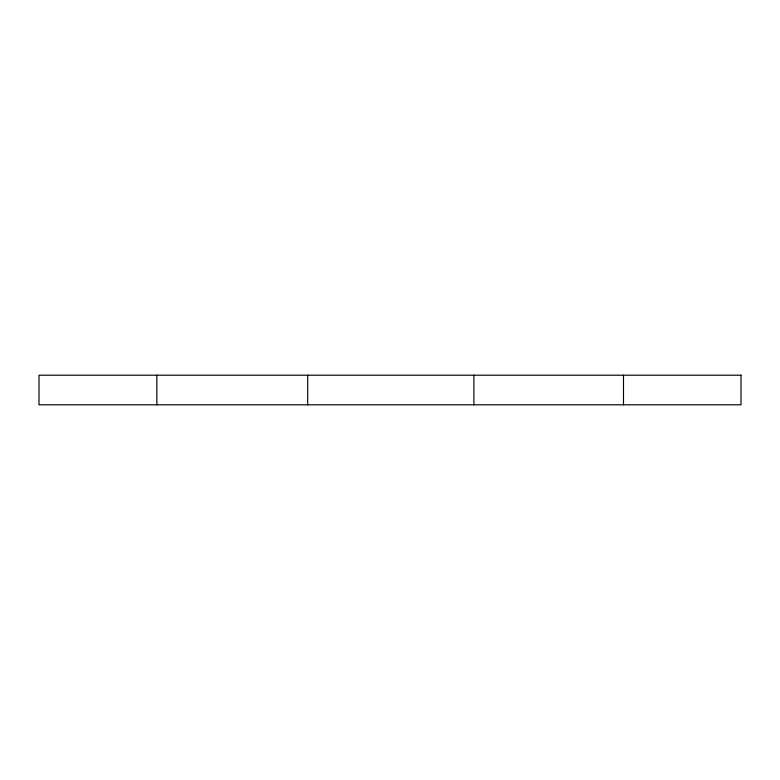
<?xml version="1.0" encoding="UTF-8"?>
<svg xmlns="http://www.w3.org/2000/svg" width="780" height="780" viewBox="0 0 780 780"><rect width="100%" height="100%" fill="white"/><g stroke="black" fill="none" stroke-linecap="round" stroke-linejoin="round"><path stroke-width="1.17" d="M623.493 375.2L623.493 404.8M473.899 375.2L473.899 404.8M307.69 375.2L307.69 404.8M156.858 375.2L156.858 404.8M741 375.2L39 375.2L39 404.8L741 404.8L741 375.2"/></g></svg>
